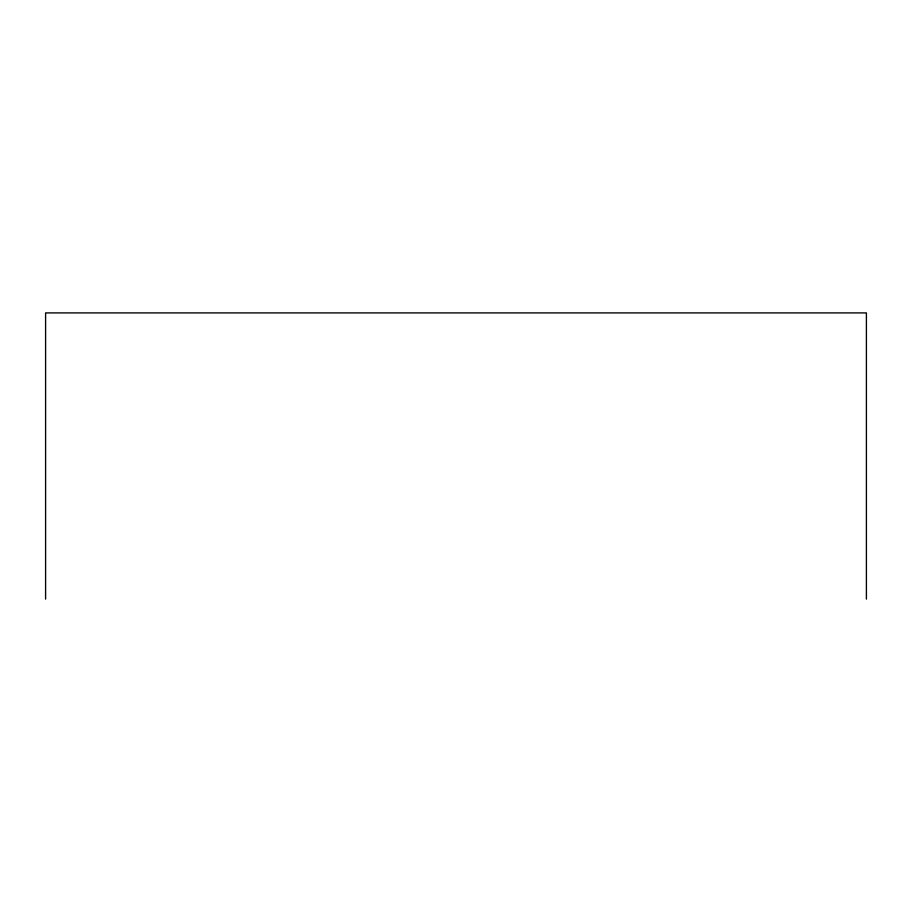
<?xml version="1.0" encoding="UTF-8"?>
<svg xmlns="http://www.w3.org/2000/svg" width="912" height="912" viewBox="0 0 912 912"><rect width="100%" height="100%" fill="white"/><g stroke="black" fill="none" stroke-linecap="round" stroke-linejoin="round"><path stroke-width="1.37" d="M866.4 599.093L866.4 312.907L45.6 312.907L45.6 599.093"/></g></svg>
